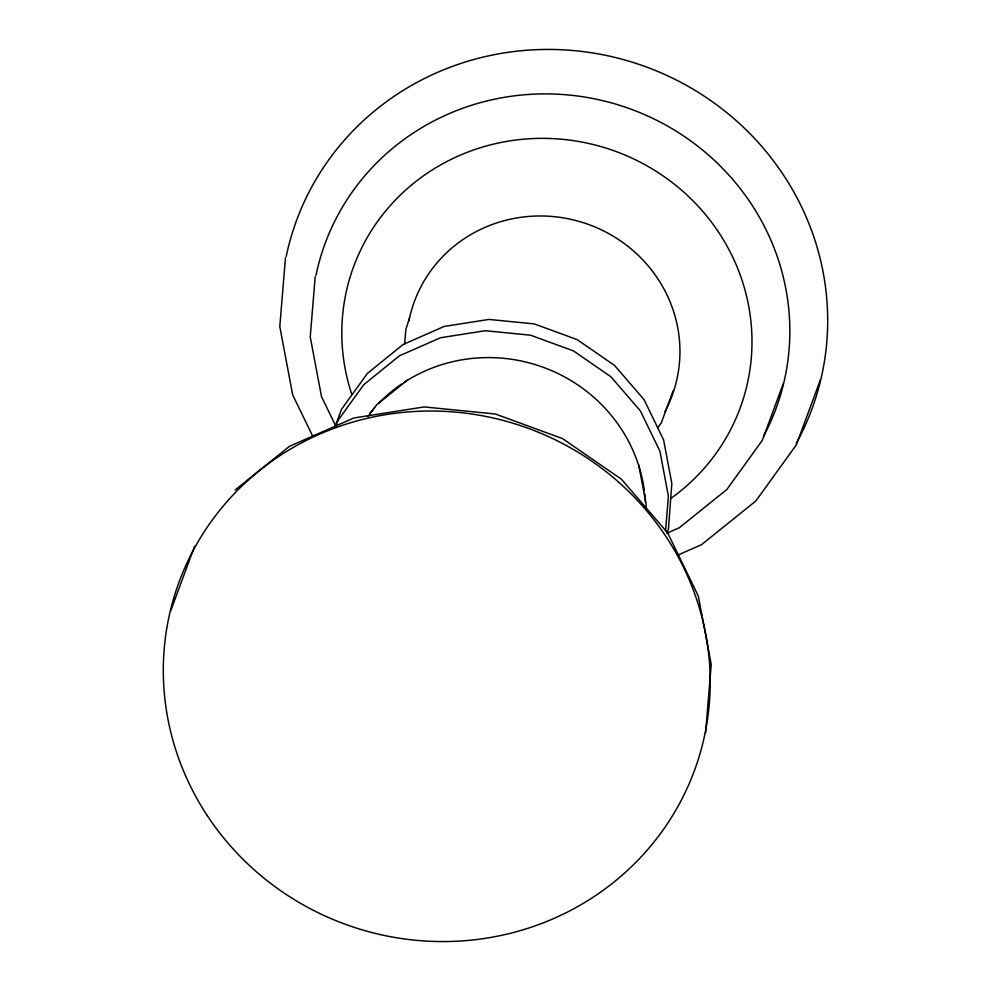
<?xml version="1.0" encoding="UTF-8"?>
<svg xmlns="http://www.w3.org/2000/svg" width="991" height="991" viewBox="0 0 991 991"><rect width="100%" height="100%" fill="white"/><g stroke="black" fill="none" stroke-linecap="round" stroke-linejoin="round"><path stroke-width="1.49" d="M285.482 257.685L279.796 326.572L292.704 394.938L312.685 436.139M315.212 276.588L310.233 336.878L321.53 396.71L336.283 427.121M404.625 344.273L405.864 329.297L409.531 318M645.773 509.101L646.157 504.592M665.518 531.201L668.405 496.243L659.932 451.227L640.409 410.968L610.914 376.753L573.455 350.913L530.594 335.206L485.256 330.721L440.512 337.745L399.435 355.806L363.796 384.644L337.869 420.568L335.763 426.279M705.542 733.365L711.241 664.466L698.321 596.087L667.674 532.898L621.382 479.186L562.591 438.629L495.327 413.99L424.16 406.942L353.948 417.967L289.459 446.309L235.115 490.05M170.675 610.914L194.595 546.19M335.206 426.403L341.536 409.271L367.463 373.347L403.102 344.496L444.191 326.435L488.922 319.424L534.273 323.908L577.134 339.616L614.581 365.444L644.076 399.67L663.611 439.93L671.836 483.497L668.43 529.021L666.856 533.307M673.248 390.516L661.294 422.872L657.776 427.753M783.237 383.728L762.302 440.363L726.849 489.492L679.281 527.757L668.008 532.724M820.275 380.11L796.355 444.823L755.848 500.963L701.504 544.691L677.671 555.158M367.958 416.629L376.63 404.836L407.375 380.086M638.712 464.829L646.021 503.527M369.767 413.42A154.348 148.662 18 0 1 374.623 407.685M378.698 403.312A154.348 148.662 18 0 1 401.875 383.864M404.402 382.192A154.348 148.662 18 0 1 644.323 490.533M644.695 493.53A154.348 148.662 18 0 1 645.438 502.487M351.768 394.344A205.794 198.212 18 0 1 462.215 154.336A205.794 198.212 18 0 1 722.959 239.066A205.794 198.212 18 0 1 671.229 498.151M408.924 320.923A137.204 132.15 18 0 1 587.589 224.127A137.204 132.15 18 0 1 664.961 411.575M315.968 275.374A240.095 231.25 18 0 1 629.285 108.552A240.095 231.25 18 0 1 763.615 436.201M286.201 256.471A274.396 264.287 18 0 1 645.872 66.793A274.396 264.287 18 0 1 796.268 443.324M207.218 815.519A274.396 264.287 18 0 0 680.235 802.227A274.396 264.287 18 0 0 422.81 411.129A274.396 264.287 18 0 0 207.218 815.519"/></g></svg>
